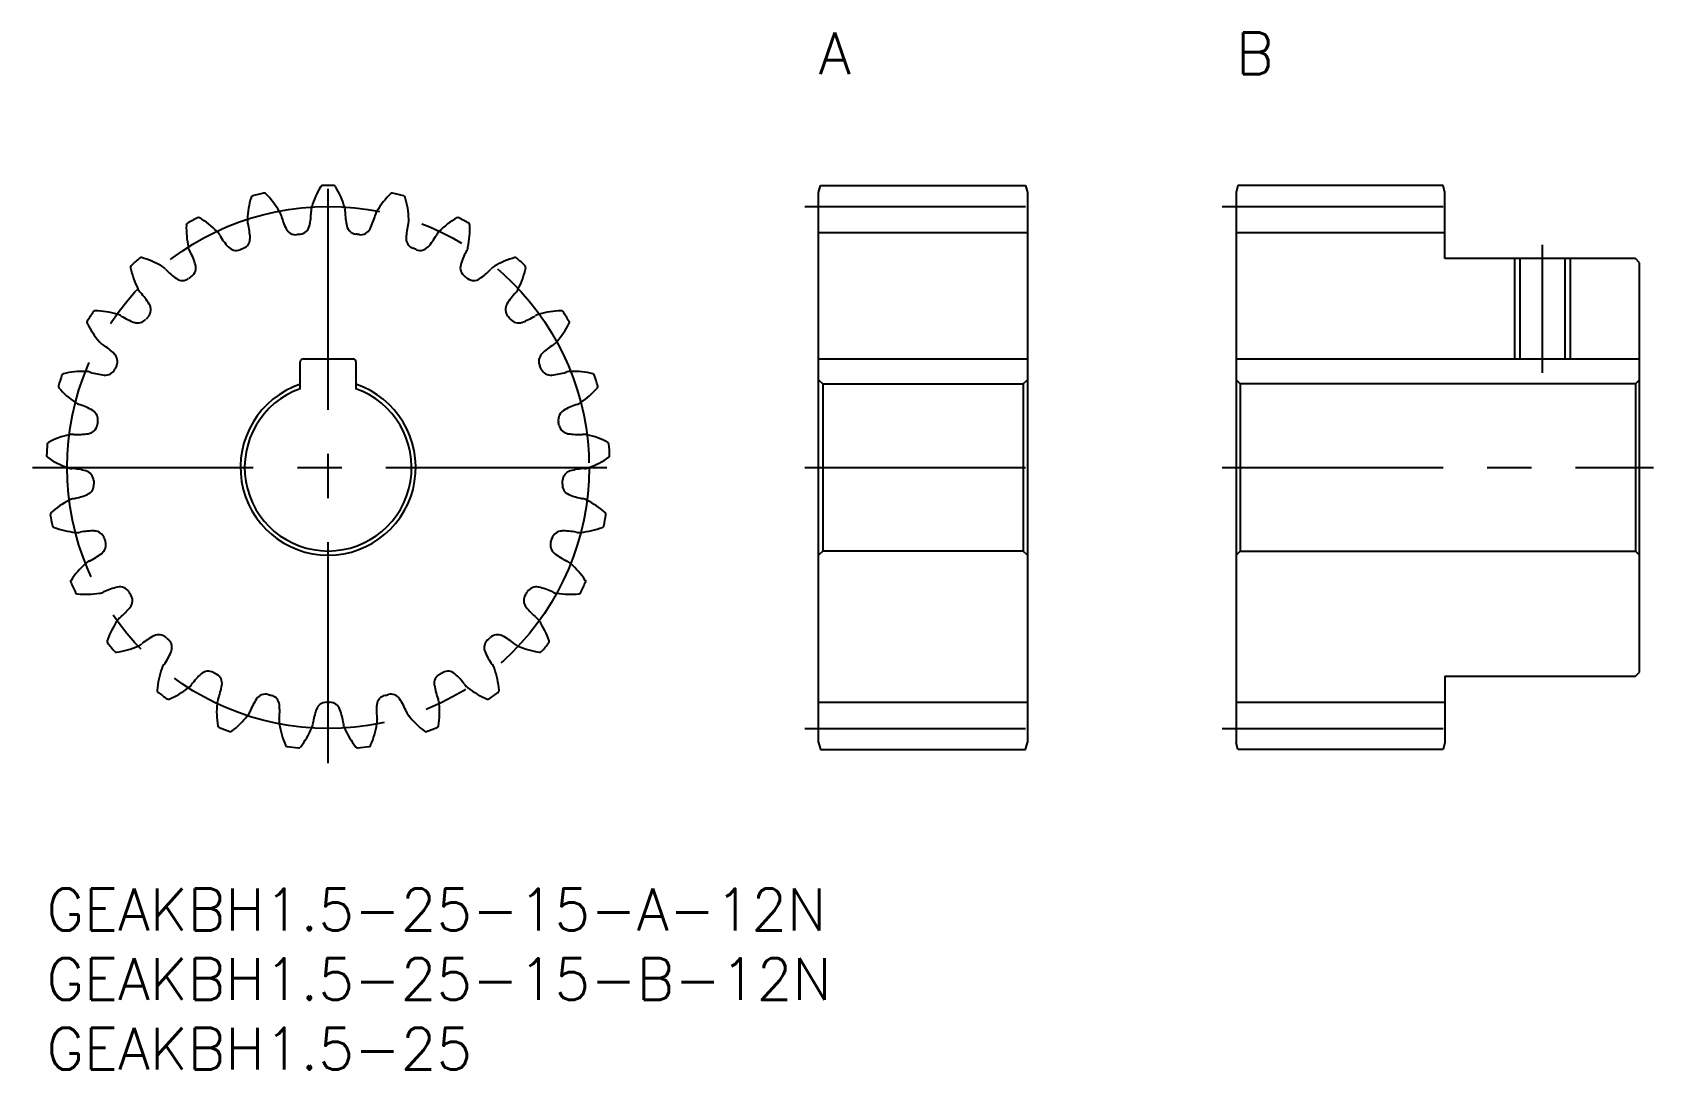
# Model space of a CAD drawing. Extents: x -1 to 115, y -13 to 62.
import ezdxf

# ---------------------------------------------------------------- set-up
doc = ezdxf.new("R2010")
doc.units = 0
doc.header["$LTSCALE"] = 0.5
doc.linetypes.add('CENTER', pattern=[50.8, 31.75, -6.35, 6.35, -6.35])
for name, color, linetype in [('MSM_CENTER', 1, 'CENTER'), ('MSM_CONTINUOUS', 7, 'CONTINUOUS'), ('MSM_NARROW', 5, 'CONTINUOUS'), ('MSM_PART_NUMBER', 7, 'CONTINUOUS')]:
    doc.layers.add(name, color=color, linetype=linetype)
doc.styles.get("Standard").update_dxf_attribs({"font": 'txt.shx', "height": 1, "bigfont": 'bigfont.shx'})

# ---------------------------------------------------------------- blocks, each defined once
blk = doc.blocks.new('*U3')
at = {"layer": 'MSM_PART_NUMBER'}
blk.add_text('GEAKBH1.5-25-15-B-12N', height=3, dxfattribs=at).set_placement((0, -8))
blk = doc.blocks.new('*U4')
at = {"layer": 'MSM_PART_NUMBER'}
blk.add_text('GEAKBH1.5-25-15-A-12N', height=3, dxfattribs=at).set_placement((0, -3))
blk = doc.blocks.new('*U5')
at = {"layer": 'MSM_PART_NUMBER'}
blk.add_text('GEAKBH1.5-25', height=3, dxfattribs=at).set_placement((0, -13))
blk = doc.blocks.new('*U6')
at = {"layer": 'MSM_PART_NUMBER'}
blk.add_text('A', height=3, dxfattribs=at).set_placement((55.5, 58.5))
blk = doc.blocks.new('*U7')
at = {"layer": 'MSM_PART_NUMBER'}
blk.add_text('B', height=3, dxfattribs=at).set_placement((85.5, 58.5))

msp = doc.modelspace()

# ---------------------------------------------------------------- linework, layer by layer
at = {"layer": 'MSM_CENTER'}
for p, q in [((20.25, 9), (20.25, 51.5)), ((54.5, 49), (71.5, 49)), ((84.5, 49), (101.5, 49)), ((107.5, 46.25), (107.5, 37.05)), ((-1, 30.25), (41.5, 30.25)), ((54.5, 30.25), (71.5, 30.25)), ((84.5, 30.25), (115.5, 30.25)), ((54.5, 11.5), (71.5, 11.5)), ((84.5, 11.5), (101.5, 11.5))]:
    msp.add_line(p, q, dxfattribs=at)
msp.add_circle((20.25, 30.25), 18.75, dxfattribs=at)
at = {"layer": 'MSM_CONTINUOUS'}
for p, q in [((55.5, 50), (55.63, 50.5)), ((55.63, 50.5), (70.37, 50.5)), ((70.37, 50.5), (70.5, 50)), ((85.63, 50.5), (85.5, 50)), ((100.37, 50.5), (85.63, 50.5)), ((100.5, 50), (100.37, 50.5)), ((55.5, 10.5), (55.5, 50)), ((70.5, 50), (70.5, 10.5)), ((85.5, 50), (85.5, 10.5)), ((100.5, 45.25), (100.5, 50)), ((55.5, 47.12), (70.5, 47.12)), ((85.5, 47.12), (100.5, 47.12)), ((114.2, 45.25), (100.5, 45.25)), ((105.88, 45.25), (105.88, 38.05)), ((109.12, 45.25), (109.12, 38.05)), ((114.5, 44.95), (114.2, 45.25)), ((114.5, 15.55), (114.5, 44.95)), ((18.25, 35.91), (18.25, 37.85)), ((18.45, 38.05), (22.05, 38.05)), ((22.25, 37.85), (22.25, 35.91)), ((55.5, 38.05), (70.5, 38.05)), ((85.5, 38.05), (114.5, 38.05)), ((55.5, 36.55), (55.8, 36.25)), ((55.8, 36.25), (55.8, 24.25)), ((55.8, 36.25), (70.2, 36.25)), ((70.2, 36.25), (70.5, 36.55)), ((70.2, 36.25), (70.2, 24.25)), ((85.8, 36.25), (85.5, 36.55)), ((85.8, 36.25), (85.8, 24.25)), ((114.2, 36.25), (85.8, 36.25)), ((114.5, 36.55), (114.2, 36.25)), ((114.2, 36.25), (114.2, 24.25)), ((55.8, 24.25), (55.5, 23.95)), ((70.2, 24.25), (55.8, 24.25)), ((70.5, 23.95), (70.2, 24.25)), ((85.5, 23.95), (85.8, 24.25)), ((85.8, 24.25), (114.2, 24.25)), ((114.2, 24.25), (114.5, 23.95)), ((100.5, 15.25), (114.2, 15.25)), ((100.5, 15.25), (100.5, 10.5)), ((114.2, 15.25), (114.5, 15.55)), ((55.5, 13.38), (70.5, 13.38)), ((85.5, 13.38), (100.5, 13.38)), ((55.5, 10.5), (55.63, 10)), ((70.37, 10), (70.5, 10.5)), ((85.63, 10), (85.5, 10.5)), ((100.5, 10.5), (100.37, 10)), ((55.63, 10), (70.37, 10)), ((100.37, 10), (85.63, 10))]:
    msp.add_line(p, q, dxfattribs=at)
for centre, radius, start, end in [((25.07, 47.2), 6.25, 148.9366, 163.6), ((19.84, 50.35), 0.15, 91.1598, 148.9366), ((20.25, 30.25), 20.25, 88.8402, 91.1598), ((20.66, 50.35), 0.15, 31.0634, 88.8402), ((15.43, 47.2), 6.25, 16.4, 31.0634), ((20.7, 47.86), 6.25, 163.3366, 178), ((14.86, 49.61), 0.15, 105.5598, 163.3366), ((20.25, 30.25), 20.25, 103.2402, 105.5598), ((15.65, 49.82), 0.15, 45.4634, 103.2402), ((11.37, 45.47), 6.25, 30.8, 45.4634), ((20.25, 48.62), 1.23, 163.6, 179.1442), ((20.25, 48.62), 1.23, 0.8558, 16.4), ((29.13, 45.47), 6.25, 134.5366, 149.2), ((24.85, 49.82), 0.15, 76.7598, 134.5366), ((20.25, 30.25), 20.25, 74.4402, 76.7598), ((25.64, 49.61), 0.15, 16.6634, 74.4402), ((19.8, 47.86), 6.25, 2, 16.6634), ((10.21, 47.66), 0.15, 119.9598, 177.7366), ((20.25, 30.25), 20.25, 117.6402, 119.9598), ((10.93, 48.06), 0.15, 59.8634, 117.6402), ((7.86, 42.78), 6.25, 45.2, 59.8634), ((15.68, 48.04), 1.23, 178, 193.5442), ((15.68, 48.04), 1.23, 15.2558, 30.8), ((22.23, 49.83), 5.56, 195.3031, 206.0452), ((13.47, 48.72), 5.56, 348.3548, 359.0969), ((27.03, 48.72), 5.56, 180.9031, 191.6452), ((18.27, 49.83), 5.56, 333.9548, 344.6969), ((24.82, 48.04), 1.23, 149.2, 164.7442), ((24.82, 48.04), 1.23, 346.4558, 2), ((32.64, 42.78), 6.25, 120.1366, 134.8), ((29.57, 48.06), 0.15, 62.3598, 120.1366), ((20.25, 30.25), 20.25, 60.0402, 62.3598), ((30.29, 47.66), 0.15, 2.2634, 60.0402), ((16.31, 47.42), 6.25, 177.7366, 192.4), ((11.4, 46.34), 1.23, 29.6558, 45.2), ((17.29, 49.7), 5.56, 209.7031, 220.4452), ((13.89, 46.69), 0.75, 291.1622, 2.7548), ((9.09, 46.46), 5.56, 2.7548, 13.4969), ((17.91, 47.72), 0.75, 206.0452, 277.6377), ((20.25, 30.25), 16.87, 96.7623, 97.6377), ((18.17, 47.75), 0.75, 276.7623, 348.3548), ((22.33, 47.75), 0.75, 191.6452, 263.2377), ((20.25, 30.25), 16.88, 82.3623, 83.2377), ((22.59, 47.72), 0.75, 262.3623, 333.9548), ((31.41, 46.46), 5.56, 166.5031, 177.2452), ((26.61, 46.69), 0.75, 177.2452, 248.8377), ((23.21, 49.7), 5.56, 319.5548, 330.2969), ((29.1, 46.34), 1.23, 134.8, 150.3442), ((24.19, 47.42), 6.25, 347.6, 2.2634), ((11.4, 46.34), 1.23, 192.4, 207.9442), ((5.41, 43.17), 5.56, 17.1548, 27.8969), ((13.64, 46.59), 0.75, 220.4452, 292.0377), ((20.25, 30.25), 16.87, 111.1623, 112.0377), ((20.25, 30.25), 16.88, 67.9623, 68.8377), ((26.86, 46.59), 0.75, 247.9623, 319.5548), ((35.09, 43.17), 5.56, 152.1031, 162.8452), ((29.1, 46.34), 1.23, 332.0558, 347.6), ((6.2, 44.62), 0.15, 134.3598, 192.1366), ((12.16, 45.9), 6.25, 192.1366, 206.8), ((20.25, 30.25), 20.25, 132.0402, 134.3598), ((6.79, 45.18), 0.15, 74.2634, 132.0402), ((5.14, 39.31), 6.25, 59.6, 74.2634), ((7.68, 43.64), 1.23, 44.0558, 59.6), ((12.55, 48.36), 5.56, 224.1031, 234.8452), ((10, 44.59), 0.75, 305.5622, 17.1548), ((30.5, 44.59), 0.75, 162.8452, 234.4377), ((27.95, 48.36), 5.56, 305.1548, 315.8969), ((32.82, 43.64), 1.23, 120.4, 135.9442), ((35.36, 39.31), 6.25, 105.7366, 120.4), ((33.71, 45.18), 0.15, 47.9598, 105.7366), ((20.25, 30.25), 20.25, 45.6402, 47.9598), ((28.34, 45.9), 6.25, 333.2, 347.8634), ((34.3, 44.62), 0.15, 347.8634, 45.6402), ((9.78, 44.43), 0.75, 234.8452, 306.4377), ((20.25, 30.25), 16.87, 125.5623, 126.4377), ((20.25, 30.25), 16.87, 53.5623, 54.4377), ((30.72, 44.43), 0.75, 233.5623, 305.1548), ((7.68, 43.64), 1.23, 206.8, 222.3442), ((2.66, 39.07), 5.56, 31.5548, 42.2969), ((6.76, 41.59), 0.75, 319.9622, 31.5548), ((33.74, 41.59), 0.75, 148.4452, 220.0377), ((37.84, 39.07), 5.56, 137.7031, 148.4452), ((32.82, 43.64), 1.23, 317.6558, 333.2), ((20.25, 30.25), 20.25, 146.4402, 148.7598), ((3.5, 41.36), 0.15, 88.6634, 146.4402), ((3.36, 35.26), 6.25, 74, 88.6634), ((4.74, 40.09), 1.23, 58.4558, 74), ((8.29, 45.87), 5.56, 238.5031, 249.2452), ((6.58, 41.38), 0.75, 249.2452, 320.8377), ((20.25, 30.25), 16.87, 139.9623, 140.8377), ((20.25, 30.25), 16.88, 39.1623, 40.0377), ((33.92, 41.38), 0.75, 219.1623, 290.7548), ((32.21, 45.87), 5.56, 290.7548, 301.4969), ((35.76, 40.09), 1.23, 106, 121.5442), ((37.14, 35.26), 6.25, 91.3366, 106), ((37, 41.36), 0.15, 33.5598, 91.3366), ((20.25, 30.25), 20.25, 31.2402, 33.5598), ((3.06, 40.67), 0.15, 148.7598, 206.5366), ((8.52, 43.4), 6.25, 206.5366, 221.2), ((31.98, 43.4), 6.25, 318.8, 333.4634), ((37.44, 40.67), 0.15, 333.4634, 31.2402), ((4.74, 40.09), 1.23, 221.2, 236.7442), ((1.02, 34.42), 5.56, 45.9548, 56.6969), ((39.48, 34.42), 5.56, 123.3031, 134.0452), ((35.76, 40.09), 1.23, 303.2558, 318.8), ((4.25, 37.63), 0.75, 263.6452, 335.2377), ((4.36, 37.88), 0.75, 334.3623, 45.9548), ((20.25, 30.25), 16.87, 154.3623, 155.2377), ((18.45, 37.85), 0.2, 90, 180), ((22.05, 37.85), 0.2, 0, 90), ((36.14, 37.88), 0.75, 134.0452, 205.6377), ((20.25, 30.25), 16.87, 24.7623, 25.6377), ((36.25, 37.63), 0.75, 204.7623, 276.3548), ((1.01, 36.07), 0.15, 163.1598, 220.9366), ((20.25, 30.25), 20.25, 160.8402, 163.1598), ((1.26, 36.85), 0.15, 103.0634, 160.8402), ((2.64, 30.9), 6.25, 88.4, 103.0634), ((2.78, 35.93), 1.23, 72.8558, 88.4), ((4.78, 42.41), 5.56, 252.9031, 263.6452), ((20.25, 30.25), 6.3, 108.5094, 71.4906), ((35.72, 42.41), 5.56, 276.3548, 287.0969), ((37.72, 35.93), 1.23, 91.6, 107.1442), ((37.86, 30.9), 6.25, 76.9366, 91.6), ((39.24, 36.85), 0.15, 19.1598, 76.9366), ((20.25, 30.25), 20.25, 16.8402, 19.1598), ((39.49, 36.07), 0.15, 319.0634, 16.8403), ((5.62, 40.07), 6.25, 220.9366, 235.6), ((20.25, 30.25), 6, 109.4712, 70.5288), ((34.88, 40.07), 6.25, 304.4, 319.0634), ((2.78, 35.93), 1.23, 235.6, 251.1442), ((0.59, 29.51), 5.56, 60.3548, 71.0969), ((2.96, 33.68), 0.75, 348.7623, 60.3548), ((37.54, 33.68), 0.75, 119.6452, 191.2377), ((39.91, 29.51), 5.56, 108.9031, 119.6452), ((37.72, 35.93), 1.23, 288.8558, 304.4), ((1.92, 31.4), 1.23, 87.2558, 102.8), ((2.24, 38.18), 5.56, 267.3031, 278.0452), ((2.91, 33.42), 0.75, 278.0452, 349.6377), ((20.25, 30.25), 16.88, 168.7623, 169.6377), ((20.25, 30.25), 16.87, 10.3623, 11.2377), ((37.59, 33.42), 0.75, 190.3623, 261.9548), ((38.26, 38.18), 5.56, 261.9548, 272.6969), ((38.58, 31.4), 1.23, 77.2, 92.7442), ((20.25, 30.25), 20.25, 175.2402, 177.5598), ((0.22, 31.92), 0.15, 117.4634, 175.2402), ((3.03, 26.51), 6.25, 102.8, 117.4634), ((37.47, 26.51), 6.25, 62.5366, 77.2), ((40.28, 31.92), 0.15, 4.7598, 62.5366), ((20.25, 30.25), 20.25, 2.4402, 4.7598), ((0.17, 31.11), 0.15, 177.5598, 235.3366), ((3.64, 36.12), 6.25, 235.3366, 250), ((36.86, 36.12), 6.25, 290, 304.6634), ((40.33, 31.11), 0.15, 304.6634, 2.4402), ((1.92, 31.4), 1.23, 250, 265.5442), ((1.39, 24.64), 5.56, 74.7548, 85.4969), ((2.65, 29.28), 0.75, 3.1622, 74.7548), ((20.25, 30.25), 16.87, 183.1623, 184.0377), ((20.25, 30.25), 16.88, 355.9623, 356.8377), ((37.85, 29.28), 0.75, 105.2452, 176.8377), ((39.11, 24.64), 5.56, 94.5031, 105.2452), ((38.58, 31.4), 1.23, 274.4558, 290), ((2.21, 26.81), 1.23, 101.6558, 117.2), ((0.83, 33.45), 5.56, 281.7031, 292.4452), ((2.67, 29.01), 0.75, 292.4452, 4.0377), ((37.83, 29.01), 0.75, 175.9623, 247.5548), ((39.67, 33.45), 5.56, 247.5548, 258.2969), ((38.29, 26.81), 1.23, 62.8, 78.3442), ((0.43, 26.88), 0.15, 131.8634, 189.6402), ((20.25, 30.25), 20.25, 189.6402, 191.9598), ((4.5, 22.34), 6.25, 117.2, 131.8634), ((36, 22.34), 6.25, 48.1366, 62.8), ((20.25, 30.25), 20.25, 348.0402, 350.3598), ((40.07, 26.88), 0.15, 350.3598, 48.1366), ((0.59, 26.08), 0.15, 191.9598, 249.7366), ((2.7, 31.81), 6.25, 249.7366, 264.4), ((3.38, 20.13), 5.56, 89.1548, 99.8969), ((3.45, 24.93), 0.75, 17.5622, 89.1548), ((37.05, 24.93), 0.75, 90.8452, 162.4377), ((37.12, 20.13), 5.56, 80.1031, 90.8452), ((37.8, 31.81), 6.25, 275.6, 290.2634), ((39.91, 26.08), 0.15, 290.2634, 348.0403), ((2.21, 26.81), 1.23, 264.4, 279.9442), ((3.53, 24.68), 0.75, 306.8452, 18.4377), ((20.25, 30.25), 16.88, 197.5623, 198.4377), ((36.97, 24.68), 0.75, 161.5623, 233.1548), ((20.25, 30.25), 16.87, 341.5623, 342.4377), ((38.29, 26.81), 1.23, 260.0558, 275.6), ((6.97, 18.67), 6.25, 131.6, 146.2634), ((3.63, 22.43), 1.23, 116.0558, 131.6), ((0.65, 28.52), 5.56, 296.1031, 306.8452), ((39.85, 28.52), 5.56, 233.1548, 243.8969), ((36.87, 22.43), 1.23, 48.4, 63.9442), ((33.53, 18.67), 6.25, 33.7366, 48.4), ((1.89, 22.06), 0.15, 146.2634, 204.0402), ((38.61, 22.06), 0.15, 335.9598, 33.7366), ((20.25, 30.25), 20.25, 204.0402, 206.3598), ((2.24, 21.33), 0.15, 206.3598, 264.1366), ((2.86, 27.39), 6.25, 264.1366, 278.8), ((3.63, 22.43), 1.23, 278.8, 294.3442), ((6.42, 16.25), 5.56, 103.5548, 114.2969), ((5.3, 20.92), 0.75, 31.9622, 103.5548), ((20.25, 30.25), 16.88, 211.9623, 212.8377), ((5.44, 20.69), 0.75, 321.2452, 32.8377), ((35.06, 20.69), 0.75, 147.1623, 218.7548), ((20.25, 30.25), 16.88, 327.1623, 328.0377), ((35.2, 20.92), 0.75, 76.4452, 148.0377), ((34.08, 16.25), 5.56, 65.7031, 76.4452), ((36.87, 22.43), 1.23, 245.6558, 261.2), ((37.64, 27.39), 6.25, 261.2, 275.8634), ((38.26, 21.33), 0.15, 275.8634, 333.6402), ((20.25, 30.25), 20.25, 333.6402, 335.9598), ((1.69, 23.7), 5.56, 310.5031, 321.2452), ((38.81, 23.7), 5.56, 218.7548, 229.4969), ((10.26, 15.73), 6.25, 146, 160.6634), ((6.1, 18.54), 1.23, 130.4558, 146), ((34.4, 18.54), 1.23, 34, 49.5442), ((30.24, 15.73), 6.25, 19.3366, 34), ((4.51, 17.75), 0.15, 160.6634, 218.4402), ((20.25, 30.25), 20.25, 218.4402, 220.7598), ((6.1, 18.54), 1.23, 293.2, 308.7442), ((10.34, 13.25), 5.56, 117.9548, 128.6969), ((8.09, 17.49), 0.75, 46.3623, 117.9548), ((20.25, 30.25), 16.87, 226.3623, 227.2377), ((8.28, 17.31), 0.75, 335.6452, 47.2377), ((32.22, 17.31), 0.75, 132.7623, 204.3548), ((20.25, 30.25), 16.88, 312.7623, 313.6377), ((32.41, 17.49), 0.75, 62.0452, 133.6377), ((30.16, 13.25), 5.56, 51.3031, 62.0452), ((34.4, 18.54), 1.23, 231.2558, 246.8), ((20.25, 30.25), 20.25, 319.2402, 321.5598), ((35.99, 17.75), 0.15, 321.5598, 19.3366), ((5.03, 17.13), 0.15, 220.7598, 278.5366), ((4.12, 23.16), 6.25, 278.5366, 293.2), ((3.91, 19.29), 5.56, 324.9031, 335.6452), ((36.59, 19.29), 5.56, 204.3548, 215.0969), ((36.38, 23.16), 6.25, 246.8, 261.4634), ((35.47, 17.13), 0.15, 261.4634, 319.2402), ((14.19, 13.71), 6.25, 160.4, 175.0634), ((9.45, 15.39), 1.23, 144.8558, 160.4), ((14.88, 11.32), 5.56, 132.3548, 143.0969), ((11.64, 14.87), 0.75, 60.7623, 132.3548), ((20.25, 30.25), 16.87, 240.7623, 241.6377), ((11.88, 14.74), 0.75, 350.0452, 61.6377), ((28.62, 14.74), 0.75, 118.3623, 189.9548), ((20.25, 30.25), 16.87, 298.3623, 299.2377), ((28.86, 14.87), 0.75, 47.6452, 119.2377), ((25.62, 11.32), 5.56, 36.9031, 47.6452), ((31.05, 15.39), 1.23, 19.6, 35.1442), ((26.31, 13.71), 6.25, 4.9366, 19.6), ((8.11, 14.23), 0.15, 175.0634, 232.8402), ((20.25, 30.25), 20.25, 232.8402, 235.1598), ((6.39, 19.37), 6.25, 292.9366, 307.6), ((9.45, 15.39), 1.23, 307.6, 323.1442), ((7.14, 15.57), 5.56, 339.3031, 350.0452), ((33.36, 15.57), 5.56, 189.9548, 200.6969), ((31.05, 15.39), 1.23, 216.8558, 232.4), ((34.11, 19.37), 6.25, 232.4, 247.0634), ((20.25, 30.25), 20.25, 304.8402, 307.1598), ((32.39, 14.23), 0.15, 307.1598, 4.9366), ((8.77, 13.75), 0.15, 235.1598, 292.9366), ((18.49, 12.72), 6.25, 174.8, 189.4634), ((13.49, 13.17), 1.23, 159.2558, 174.8), ((19.76, 10.58), 5.56, 146.7548, 157.4969), ((15.74, 13.21), 0.75, 75.1623, 146.7548), ((20.25, 30.25), 16.87, 255.1623, 256.0377), ((16, 13.15), 0.75, 4.4452, 76.0377), ((11.21, 12.77), 5.56, 353.7031, 4.4452), ((24.66, 11.07), 5.56, 161.1548, 171.8969), ((20.12, 12.63), 0.75, 89.5623, 161.1548), ((20.25, 30.25), 16.87, 269.5623, 270.4377), ((20.38, 12.63), 0.75, 18.8452, 90.4377), ((15.84, 11.07), 5.56, 8.1031, 18.8452), ((29.29, 12.77), 5.56, 175.5548, 186.2969), ((24.5, 13.15), 0.75, 103.9623, 175.5548), ((20.25, 30.25), 16.88, 283.9623, 284.8377), ((24.76, 13.21), 0.75, 33.2452, 104.8377), ((20.74, 10.58), 5.56, 22.5031, 33.2452), ((27.01, 13.17), 1.23, 5.2, 20.7442), ((22.01, 12.72), 6.25, 350.5366, 5.2), ((31.73, 13.75), 0.15, 247.0634, 304.8402), ((12.47, 11.72), 0.15, 189.4634, 247.2402), ((9.53, 16.27), 6.25, 307.3366, 322), ((13.49, 13.17), 1.23, 322, 337.5442), ((17.95, 12.03), 1.23, 173.6558, 189.2), ((22.91, 12.83), 6.25, 189.2, 203.8634), ((17.95, 12.03), 1.23, 336.4, 351.9442), ((22.55, 12.03), 1.23, 188.0558, 203.6), ((17.59, 12.83), 6.25, 336.1366, 350.8), ((22.55, 12.03), 1.23, 350.8, 6.3442), ((27.01, 13.17), 1.23, 202.4558, 218), ((30.97, 16.27), 6.25, 218, 232.6634), ((28.03, 11.72), 0.15, 292.7598, 350.5366), ((20.25, 30.25), 20.25, 247.2402, 249.5598), ((13.23, 11.42), 0.15, 249.5598, 307.3366), ((13.35, 14.04), 6.25, 321.7366, 336.4), ((27.15, 14.04), 6.25, 203.6, 218.2634), ((27.27, 11.42), 0.15, 232.6634, 290.4402), ((20.25, 30.25), 20.25, 290.4402, 292.7598), ((17.33, 10.36), 0.15, 203.8634, 261.6402), ((20.25, 30.25), 20.25, 261.6402, 263.9598), ((18.13, 10.26), 0.15, 263.9598, 321.7366), ((22.37, 10.26), 0.15, 218.2634, 276.0402), ((20.25, 30.25), 20.25, 276.0402, 278.3598), ((23.17, 10.36), 0.15, 278.3598, 336.1366)]:
    msp.add_arc(centre, radius, start, end, dxfattribs=at)
at = {"layer": 'MSM_NARROW'}
for p, q in [((105.5, 45.25), (105.5, 38.05)), ((109.5, 45.25), (109.5, 38.05))]:
    msp.add_line(p, q, dxfattribs=at)

# ---------------------------------------------------------------- block references
at = {"layer": 'MSM_CONTINUOUS'}
for name in ['*U6', '*U7', '*U4', '*U3', '*U5']:
    msp.add_blockref(name, (0, 0), dxfattribs=at)

doc.saveas('drawing.dxf')
